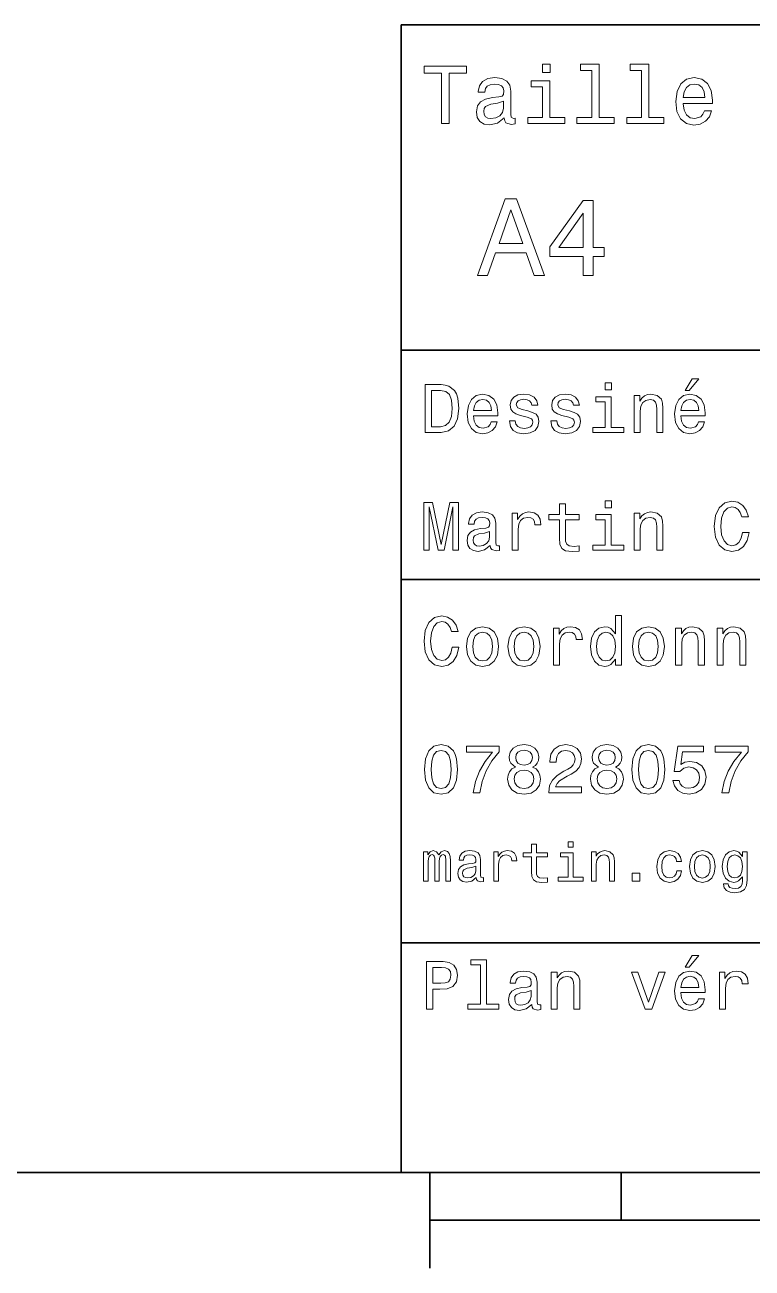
# Model space of a CAD drawing. Extents: x 0 to 297, y 0 to 210.
# Drawn here: x 77.3 to 115.4, y 5 to 70 of the extents above; entities that cross this region are included whole.
import ezdxf

# ---------------------------------------------------------------- set-up
doc = ezdxf.new("R2010")
doc.units = 0

msp = doc.modelspace()

# ---------------------------------------------------------------- linework, layer by layer
at = {"color": 7, "lineweight": 35}
for p, q in [((97, 10), (97, 70)), ((97, 70), (287, 70)), ((97, 53), (162, 53)), ((97, 41), (162, 41)), ((97, 22), (162, 22)), ((10, 10), (287, 10)), ((97, 10), (287, 10)), ((98.5, 10), (98.5, 5)), ((108.5, 10), (108.5, 7.5)), ((98.5, 7.5), (198.5, 7.5))]:
    msp.add_line(p, q, dxfattribs=at)
at = {"color": 7, "lineweight": 13}
for points in [[(99.102303, 64.837173), (99.5, 64.837173), (99.5, 67.47406), (100.407784, 67.47406), (100.407784, 67.837173), (98.190201, 67.837173), (98.190201, 67.47406), (99.102303, 67.47406)], [(104.786743, 67.940918), (104.384727, 67.940918), (104.384727, 67.508644), (104.786743, 67.508644)], [(106.969742, 67.621033), (106.969742, 65.157059), (106.187317, 65.157059), (106.187317, 64.837173), (108.128242, 64.837173), (108.128242, 65.157059), (107.350143, 65.157059), (107.350143, 67.940918), (106.373199, 67.940918), (106.373199, 67.621033)], [(109.572044, 67.621033), (109.572044, 65.157059), (108.789627, 65.157059), (108.789627, 64.837173), (110.730545, 64.837173), (110.730545, 65.157059), (109.952454, 65.157059), (109.952454, 67.940918), (108.975502, 67.940918), (108.975502, 67.621033)], [(102.387611, 65.139771), (102.387611, 65.126801), (102.409225, 64.979828), (102.47406, 64.876076), (102.746399, 64.793945), (102.958214, 64.828529), (102.958214, 65.122475), (102.867432, 65.109505), (102.746399, 65.165703), (102.724785, 65.338615), (102.724785, 66.540344), (102.672913, 66.84726), (102.521614, 67.0634), (102.257927, 67.193085), (101.886169, 67.240631), (101.523056, 67.188759), (101.255043, 67.041786), (101.086456, 66.812675), (101.030258, 66.510086), (101.030258, 66.484146), (101.371758, 66.484146), (101.402016, 66.665703), (101.497116, 66.795387), (101.65274, 66.873199), (101.873199, 66.903458), (102.085014, 66.881844), (102.236313, 66.817001), (102.327087, 66.704605), (102.357346, 66.548988), (102.340057, 66.367432), (102.270897, 66.276657), (102.097984, 66.233429), (101.773773, 66.198845), (101.402016, 66.121033), (101.138329, 65.982704), (100.982712, 65.766571), (100.935158, 65.446686), (100.978386, 65.161385), (101.112389, 64.949562), (101.328529, 64.815559), (101.626801, 64.768013), (102.028816, 64.858788)], [(104.773773, 65.157059), (104.773773, 67.080688), (103.796829, 67.080688), (103.796829, 66.756485), (104.393372, 66.756485), (104.393372, 65.157059), (103.615273, 65.157059), (103.615273, 64.837173), (105.560516, 64.837173), (105.560516, 65.157059)], [(111.750717, 65.887604), (113.272339, 65.887604), (113.276657, 66.064842), (113.207497, 66.561958), (113.017288, 66.933716), (112.714699, 67.158501), (112.312683, 67.240631), (111.919312, 67.154175), (111.616714, 66.912102), (111.422188, 66.51873), (111.353027, 66), (111.41787, 65.4683), (111.612396, 65.079247), (111.91066, 64.837173), (112.299713, 64.755043), (112.636887, 64.811234), (112.913544, 64.958214), (113.116714, 65.191643), (113.233429, 65.502876), (112.857346, 65.502876), (112.779541, 65.329971), (112.667145, 65.200287), (112.34726, 65.096542), (112.100868, 65.144089), (111.914986, 65.295387), (111.793945, 65.541786), (111.750717, 65.874634)], [(111.750717, 66.207489), (111.798271, 66.50576), (111.914986, 66.726219), (112.092216, 66.860229), (112.325653, 66.907776), (112.554756, 66.860229), (112.731987, 66.726219), (112.840057, 66.50576), (112.878967, 66.207489)], [(102.344383, 65.649857), (102.292511, 65.425072), (102.154182, 65.252159), (101.946686, 65.139771), (101.691643, 65.100861), (101.527374, 65.122475), (101.41066, 65.191643), (101.337173, 65.312675), (101.315559, 65.481262), (101.332855, 65.632561), (101.402016, 65.740631), (101.678673, 65.861671), (102.028816, 65.913544), (102.344383, 66.017288)], [(100.982712, 56.9049), (101.51297, 56.9049), (101.933716, 58.080692), (103.530258, 58.080692), (103.951012, 56.9049), (104.492798, 56.9049), (103.028816, 60.910664), (102.440926, 60.910664)], [(106.521614, 56.9049), (107.040344, 56.9049), (107.040344, 57.896255), (107.610954, 57.896255), (107.610954, 58.357349), (107.040344, 58.357349), (107.040344, 60.818443), (106.515854, 60.818443), (104.763687, 58.403458), (104.763687, 57.896255), (106.521614, 57.896255)], [(102.118156, 58.570606), (102.734871, 60.334293), (103.351585, 58.570606)], [(105.247841, 58.357349), (106.521614, 60.149857), (106.521614, 58.357349)], [(111.84726, 50.88797), (112.059799, 50.88797), (112.560516, 51.500362), (112.207489, 51.500362)], [(99.080688, 51.190563), (98.248558, 51.190563), (98.248558, 48.690563), (99.080688, 48.690563), (99.473343, 48.769814), (99.765129, 49.011169), (99.945244, 49.40382), (100.010086, 49.940563), (99.952446, 50.488113), (99.880402, 50.70425), (99.779541, 50.877163), (99.487755, 51.111313), (99.296829, 51.168949)], [(99.055473, 50.891571), (99.329254, 50.837536), (99.516571, 50.671829), (99.628242, 50.376442), (99.664268, 49.940563), (99.624641, 49.519093), (99.51297, 49.223705), (99.322044, 49.047192), (99.055473, 48.989555), (98.583572, 48.989555), (98.583572, 50.891571)], [(107.992798, 51.27702), (107.657784, 51.27702), (107.657784, 50.916786), (107.992798, 50.916786)], [(100.784584, 49.565922), (102.052597, 49.565922), (102.056198, 49.713619), (101.998558, 50.127884), (101.840057, 50.437683), (101.587898, 50.625), (101.252884, 50.693443), (100.925072, 50.621399), (100.672913, 50.41967), (100.510803, 50.091862), (100.453171, 49.659584), (100.507202, 49.216499), (100.669312, 48.892292), (100.91787, 48.690563), (101.242073, 48.62212), (101.523056, 48.668949), (101.753601, 48.791428), (101.922913, 48.98595), (102.020172, 49.245319), (101.706772, 49.245319), (101.64193, 49.101227), (101.548271, 48.993156), (101.2817, 48.9067), (101.07637, 48.946327), (100.921471, 49.072407), (100.820602, 49.27774), (100.784584, 49.555115)], [(100.784584, 49.832493), (100.824211, 50.081055), (100.921471, 50.264771), (101.069168, 50.376442), (101.263687, 50.416069), (101.454613, 50.376442), (101.602303, 50.264771), (101.69236, 50.081055), (101.724785, 49.832493)], [(103.623199, 49.818085), (103.317001, 49.890129), (103.090057, 49.972984), (103.014412, 50.142292), (103.036026, 50.261169), (103.111671, 50.347622), (103.234146, 50.401657), (103.41066, 50.423271), (103.579971, 50.401657), (103.713257, 50.336815), (103.799713, 50.239555), (103.835732, 50.109871), (104.145531, 50.109871), (104.145531, 50.117077), (104.091499, 50.351227), (103.943802, 50.534943), (103.713257, 50.650219), (103.41066, 50.693443), (103.104469, 50.650219), (102.881126, 50.531342), (102.740631, 50.354828), (102.697403, 50.131485), (102.729828, 49.915348), (102.830688, 49.76405), (102.996399, 49.655983), (103.237755, 49.580334), (103.590775, 49.493877), (103.806915, 49.40382), (103.864555, 49.331772), (103.886169, 49.223705), (103.853745, 49.09042), (103.767288, 48.989555), (103.626801, 48.924713), (103.439484, 48.903099), (103.241356, 48.924713), (103.09726, 49.000362), (103, 49.122841), (102.960373, 49.292149), (102.654175, 49.292149), (102.704613, 49.003963), (102.852303, 48.795029), (103.086456, 48.668949), (103.41066, 48.62212), (103.749283, 48.668949), (103.997841, 48.795029), (104.149139, 48.996758), (104.203171, 49.259727), (104.163544, 49.486671), (104.051872, 49.641571), (103.868156, 49.742435)], [(105.791786, 49.818085), (105.485588, 49.890129), (105.258644, 49.972984), (105.182999, 50.142292), (105.204613, 50.261169), (105.280258, 50.347622), (105.40274, 50.401657), (105.579254, 50.423271), (105.748558, 50.401657), (105.881844, 50.336815), (105.9683, 50.239555), (106.004326, 50.109871), (106.314117, 50.109871), (106.314117, 50.117077), (106.260086, 50.351227), (106.112396, 50.534943), (105.881844, 50.650219), (105.579254, 50.693443), (105.273056, 50.650219), (105.049713, 50.531342), (104.909225, 50.354828), (104.865997, 50.131485), (104.898415, 49.915348), (104.999283, 49.76405), (105.164986, 49.655983), (105.406342, 49.580334), (105.759369, 49.493877), (105.975502, 49.40382), (106.033142, 49.331772), (106.054756, 49.223705), (106.022339, 49.09042), (105.935883, 48.989555), (105.795387, 48.924713), (105.60807, 48.903099), (105.409943, 48.924713), (105.265854, 49.000362), (105.168587, 49.122841), (105.12896, 49.292149), (104.822769, 49.292149), (104.873199, 49.003963), (105.020897, 48.795029), (105.255043, 48.668949), (105.579254, 48.62212), (105.91787, 48.668949), (106.166428, 48.795029), (106.317726, 48.996758), (106.371758, 49.259727), (106.33213, 49.486671), (106.220459, 49.641571), (106.036743, 49.742435)], [(107.981987, 48.957134), (107.981987, 50.560158), (107.16787, 50.560158), (107.16787, 50.289986), (107.664986, 50.289986), (107.664986, 48.957134), (107.016571, 48.957134), (107.016571, 48.690563), (108.637611, 48.690563), (108.637611, 48.957134)], [(109.181557, 48.690563), (109.498558, 48.690563), (109.498558, 49.807278), (109.530983, 50.063042), (109.635445, 50.250362), (109.797546, 50.365635), (110.013687, 50.408863), (110.1866, 50.372841), (110.29467, 50.275578), (110.348701, 50.113472), (110.366714, 49.897335), (110.366714, 48.690563), (110.683716, 48.690563), (110.683716, 49.962177), (110.669312, 50.217941), (110.604469, 50.430477), (110.39193, 50.625), (110.060516, 50.693443), (109.876801, 50.668228), (109.721901, 50.599785), (109.588615, 50.484512), (109.484146, 50.329613), (109.484146, 50.625), (109.181557, 50.625)], [(111.627518, 49.565922), (112.895531, 49.565922), (112.899139, 49.713619), (112.841499, 50.127884), (112.682999, 50.437683), (112.430832, 50.625), (112.095825, 50.693443), (111.768013, 50.621399), (111.515854, 50.41967), (111.353745, 50.091862), (111.296112, 49.659584), (111.350143, 49.216499), (111.512245, 48.892292), (111.760803, 48.690563), (112.085014, 48.62212), (112.365997, 48.668949), (112.596542, 48.791428), (112.765854, 48.98595), (112.863113, 49.245319), (112.549713, 49.245319), (112.484871, 49.101227), (112.391212, 48.993156), (112.124641, 48.9067), (111.919312, 48.946327), (111.764412, 49.072407), (111.663544, 49.27774), (111.627518, 49.555115)], [(111.627518, 49.832493), (111.667145, 50.081055), (111.764412, 50.264771), (111.912102, 50.376442), (112.106628, 50.416069), (112.297546, 50.376442), (112.445244, 50.264771), (112.535301, 50.081055), (112.567726, 49.832493)], [(98.183716, 42.530979), (98.461098, 42.530979), (98.461098, 44.80043), (98.929398, 42.530979), (99.239197, 42.530979), (99.703888, 44.80043), (99.703888, 42.530979), (99.984871, 42.530979), (99.984871, 45.030979), (99.545387, 45.030979), (99.084297, 42.826366), (98.626801, 45.030979), (98.183716, 45.030979)], [(105.269455, 44.130402), (105.269455, 43.161381), (105.291069, 42.84798), (105.39193, 42.631844), (105.593658, 42.505764), (105.935883, 42.462536), (106.310516, 42.480545), (106.310516, 42.754322), (106.036743, 42.732708), (105.788185, 42.761528), (105.6549, 42.851585), (105.59726, 43.00288), (105.586456, 43.215416), (105.586456, 44.130402), (106.310516, 44.130402), (106.310516, 44.400574), (105.586456, 44.400574), (105.586456, 44.966137), (105.269455, 44.966137), (105.269455, 44.400574), (104.721901, 44.400574), (104.721901, 44.130402)], [(107.992798, 45.117435), (107.657784, 45.117435), (107.657784, 44.757202), (107.992798, 44.757202)], [(114.847984, 43.460373), (114.77594, 43.15778), (114.657059, 42.941643), (114.491356, 42.808357), (114.296829, 42.765129), (114.062683, 42.829971), (113.87896, 43.024494), (113.756485, 43.341499), (113.716858, 43.780979), (113.756485, 44.216858), (113.875359, 44.537464), (114.059082, 44.731987), (114.296829, 44.80043), (114.469742, 44.764408), (114.617432, 44.663544), (114.732712, 44.501442), (114.811958, 44.278099), (115.154175, 44.278099), (115.046112, 44.620316), (114.858788, 44.879681), (114.603027, 45.041786), (114.296829, 45.099422), (113.914986, 45.009365), (113.623199, 44.757202), (113.435883, 44.342937), (113.371033, 43.780979), (113.435883, 43.219021), (113.623199, 42.804756), (113.914986, 42.548992), (114.296829, 42.462536), (114.631844, 42.530979), (114.902016, 42.721901), (115.092941, 43.035301), (115.193802, 43.460373)], [(101.656342, 42.783142), (101.656342, 42.772335), (101.674355, 42.649857), (101.728386, 42.5634), (101.95533, 42.494957), (102.131844, 42.523773), (102.131844, 42.76873), (102.056198, 42.757923), (101.95533, 42.804756), (101.937317, 42.948845), (101.937317, 43.950287), (101.894089, 44.206051), (101.768013, 44.386166), (101.548271, 44.494236), (101.238472, 44.533859), (100.935883, 44.490635), (100.71254, 44.368156), (100.572044, 44.177231), (100.525215, 43.925072), (100.525215, 43.903458), (100.809799, 43.903458), (100.835014, 44.054756), (100.914268, 44.162823), (101.043945, 44.227665), (101.227669, 44.25288), (101.404175, 44.234871), (101.530258, 44.180836), (101.605911, 44.087173), (101.631126, 43.957493), (101.616714, 43.806194), (101.559074, 43.730545), (101.414986, 43.694523), (101.144814, 43.665707), (100.835014, 43.600864), (100.615273, 43.485592), (100.485588, 43.305473), (100.445969, 43.038906), (100.481987, 42.801151), (100.593658, 42.624638), (100.773773, 42.512966), (101.022331, 42.473343), (101.357346, 42.548992)], [(102.79467, 42.530979), (103.111671, 42.530979), (103.111671, 43.636887), (103.144089, 43.903458), (103.241356, 44.094379), (103.399857, 44.209652), (103.612389, 44.249279), (103.770897, 44.224064), (103.889771, 44.152016), (103.961815, 44.029537), (103.98703, 43.863831), (104.30764, 43.863831), (104.264412, 44.155621), (104.145531, 44.364552), (103.947403, 44.490635), (103.677231, 44.533859), (103.493515, 44.505043), (103.335014, 44.432995), (103.194527, 44.310516), (103.082855, 44.144814), (103.082855, 44.465416), (102.79467, 44.465416)], [(107.981987, 42.79755), (107.981987, 44.400574), (107.16787, 44.400574), (107.16787, 44.130402), (107.664986, 44.130402), (107.664986, 42.79755), (107.016571, 42.79755), (107.016571, 42.530979), (108.637611, 42.530979), (108.637611, 42.79755)], [(109.181557, 42.530979), (109.498558, 42.530979), (109.498558, 43.647694), (109.530983, 43.903458), (109.635445, 44.090778), (109.797546, 44.206051), (110.013687, 44.249279), (110.1866, 44.213257), (110.29467, 44.115993), (110.348701, 43.953888), (110.366714, 43.737751), (110.366714, 42.530979), (110.683716, 42.530979), (110.683716, 43.802593), (110.669312, 44.058357), (110.604469, 44.270893), (110.39193, 44.465416), (110.060516, 44.533859), (109.876801, 44.508644), (109.721901, 44.440201), (109.588615, 44.324928), (109.484146, 44.170029), (109.484146, 44.465416), (109.181557, 44.465416)], [(101.620316, 43.208214), (101.577087, 43.020893), (101.461815, 42.876801), (101.288902, 42.783142), (101.07637, 42.750721), (100.939484, 42.76873), (100.842216, 42.826366), (100.780983, 42.927231), (100.76297, 43.067722), (100.777374, 43.193802), (100.835014, 43.283859), (101.065559, 43.384727), (101.357346, 43.427952), (101.620316, 43.514408)], [(99.66787, 37.460373), (99.595818, 37.15778), (99.476944, 36.941643), (99.311241, 36.808357), (99.116714, 36.765129), (98.882568, 36.829971), (98.698845, 37.024494), (98.57637, 37.341499), (98.536743, 37.780979), (98.57637, 38.216858), (98.695244, 38.537464), (98.87896, 38.731987), (99.116714, 38.80043), (99.289627, 38.764408), (99.437317, 38.663544), (99.552597, 38.501442), (99.631844, 38.278099), (99.97406, 38.278099), (99.865997, 38.620316), (99.678673, 38.879681), (99.422913, 39.041786), (99.116714, 39.099422), (98.734871, 39.009365), (98.443085, 38.757202), (98.25576, 38.342937), (98.190926, 37.780979), (98.25576, 37.219021), (98.443085, 36.804756), (98.734871, 36.548992), (99.116714, 36.462536), (99.451729, 36.530979), (99.721901, 36.721901), (99.912827, 37.035301), (100.013687, 37.460373)], [(108.201729, 36.829971), (108.201729, 36.530979), (108.51873, 36.530979), (108.51873, 39.117435), (108.20533, 39.117435), (108.20533, 38.170029), (107.963974, 38.443802), (107.816284, 38.508644), (107.646973, 38.533859), (107.340775, 38.461815), (107.103027, 38.260086), (106.948128, 37.935879), (106.894089, 37.5), (106.948128, 37.064121), (107.103027, 36.736309), (107.340775, 36.530979), (107.646973, 36.462536), (107.816284, 36.487751), (107.967575, 36.552593)], [(100.413544, 37.496399), (100.471184, 37.056915), (100.636887, 36.732708), (100.899857, 36.530979), (101.252884, 36.462536), (101.602303, 36.530979), (101.865273, 36.729107), (102.030983, 37.053314), (102.092216, 37.496399), (102.030983, 37.935879), (101.865273, 38.263687), (101.602303, 38.461815), (101.252884, 38.533859), (100.899857, 38.461815), (100.636887, 38.260086), (100.471184, 37.935879)], [(102.58213, 37.496399), (102.639771, 37.056915), (102.805473, 36.732708), (103.068443, 36.530979), (103.421471, 36.462536), (103.770897, 36.530979), (104.033859, 36.729107), (104.19957, 37.053314), (104.260803, 37.496399), (104.19957, 37.935879), (104.033859, 38.263687), (103.770897, 38.461815), (103.421471, 38.533859), (103.068443, 38.461815), (102.805473, 38.260086), (102.639771, 37.935879)], [(104.963257, 36.530979), (105.280258, 36.530979), (105.280258, 37.636887), (105.312683, 37.903458), (105.409943, 38.094379), (105.568443, 38.209652), (105.780983, 38.249279), (105.939484, 38.224064), (106.058357, 38.152016), (106.130402, 38.029537), (106.155617, 37.863831), (106.476227, 37.863831), (106.432999, 38.155621), (106.314117, 38.364552), (106.115997, 38.490635), (105.845825, 38.533859), (105.662102, 38.505043), (105.503601, 38.432995), (105.363113, 38.310516), (105.251442, 38.144814), (105.251442, 38.465416), (104.963257, 38.465416)], [(109.087898, 37.496399), (109.145531, 37.056915), (109.311241, 36.732708), (109.574203, 36.530979), (109.927231, 36.462536), (110.276657, 36.530979), (110.539627, 36.729107), (110.70533, 37.053314), (110.766571, 37.496399), (110.70533, 37.935879), (110.539627, 38.263687), (110.276657, 38.461815), (109.927231, 38.533859), (109.574203, 38.461815), (109.311241, 38.260086), (109.145531, 37.935879)], [(111.350143, 36.530979), (111.667145, 36.530979), (111.667145, 37.647694), (111.69957, 37.903458), (111.804031, 38.090778), (111.966141, 38.206051), (112.182274, 38.249279), (112.355186, 38.213257), (112.463257, 38.115993), (112.517288, 37.953888), (112.535301, 37.737751), (112.535301, 36.530979), (112.852303, 36.530979), (112.852303, 37.802593), (112.837898, 38.058357), (112.773056, 38.270893), (112.560516, 38.465416), (112.229103, 38.533859), (112.045387, 38.508644), (111.890488, 38.440201), (111.757202, 38.324928), (111.65274, 38.170029), (111.65274, 38.465416), (111.350143, 38.465416)], [(113.51873, 36.530979), (113.835732, 36.530979), (113.835732, 37.647694), (113.868156, 37.903458), (113.972626, 38.090778), (114.134727, 38.206051), (114.350861, 38.249279), (114.523773, 38.213257), (114.631844, 38.115993), (114.685883, 37.953888), (114.703888, 37.737751), (114.703888, 36.530979), (115.020889, 36.530979), (115.020889, 37.802593), (115.006485, 38.058357), (114.941643, 38.270893), (114.729111, 38.465416), (114.39769, 38.533859), (114.213974, 38.508644), (114.059082, 38.440201), (113.925789, 38.324928), (113.821327, 38.170029), (113.821327, 38.465416), (113.51873, 38.465416)], [(100.737755, 37.5), (100.770172, 37.824207), (100.87104, 38.058357), (101.033142, 38.20245), (101.252884, 38.25288), (101.469017, 38.20245), (101.631126, 38.061958), (101.731987, 37.824207), (101.768013, 37.5), (101.731987, 37.172188), (101.631126, 36.934437), (101.469017, 36.790344), (101.252884, 36.743515), (101.033142, 36.790344), (100.87104, 36.934437), (100.770172, 37.172188)], [(102.906342, 37.5), (102.938759, 37.824207), (103.039627, 38.058357), (103.201729, 38.20245), (103.421471, 38.25288), (103.637611, 38.20245), (103.799713, 38.061958), (103.900574, 37.824207), (103.9366, 37.5), (103.900574, 37.172188), (103.799713, 36.934437), (103.637611, 36.790344), (103.421471, 36.743515), (103.201729, 36.790344), (103.039627, 36.934437), (102.938759, 37.172188)], [(107.701012, 38.249279), (107.909943, 38.198845), (108.068443, 38.058357), (108.162102, 37.824207), (108.198128, 37.5), (108.162102, 37.172188), (108.068443, 36.938038), (107.909943, 36.793949), (107.701012, 36.747116), (107.502884, 36.793949), (107.351585, 36.938038), (107.250717, 37.175793), (107.2183, 37.5), (107.250717, 37.820606), (107.351585, 38.054756), (107.502884, 38.198845)], [(109.412102, 37.5), (109.444527, 37.824207), (109.545387, 38.058357), (109.707489, 38.20245), (109.927231, 38.25288), (110.143372, 38.20245), (110.305473, 38.061958), (110.406342, 37.824207), (110.44236, 37.5), (110.406342, 37.172188), (110.305473, 36.934437), (110.143372, 36.790344), (109.927231, 36.743515), (109.707489, 36.790344), (109.545387, 36.934437), (109.444527, 37.172188)], [(98.216141, 31.071325), (98.270172, 30.505762), (98.439484, 30.102304), (98.709656, 29.857347), (99.084297, 29.778097), (99.45533, 29.857347), (99.725502, 30.102304), (99.891212, 30.505762), (99.948845, 31.071325), (99.891212, 31.633286), (99.822769, 31.856628), (99.725502, 32.040344), (99.45533, 32.285301), (99.084297, 32.368156), (98.709656, 32.285301), (98.439484, 32.036743), (98.270172, 31.633286)], [(98.561958, 31.071325), (98.590775, 31.507204), (98.680832, 31.820604), (98.842941, 32.004322), (99.084297, 32.069164), (99.322044, 32.004322), (99.484146, 31.820604), (99.574211, 31.507204), (99.603027, 31.071325), (99.574211, 30.631844), (99.484146, 30.318443), (99.322044, 30.134726), (99.084297, 30.073486), (98.842941, 30.134726), (98.680832, 30.318443), (98.590775, 30.631844)], [(100.752159, 29.850143), (101.115997, 29.850143), (101.234871, 30.444523), (101.443802, 30.999279), (101.739197, 31.514408), (102.124641, 31.997118), (102.124641, 32.296108), (100.409943, 32.296108), (100.409943, 31.9683), (101.778816, 31.9683), (101.382568, 31.481987), (101.083572, 30.974062), (100.874641, 30.433718)], [(102.974785, 31.197405), (102.791069, 31.09654), (102.664986, 30.956051), (102.585732, 30.779539), (102.560516, 30.567001), (102.618156, 30.246397), (102.783859, 29.997837), (103.054031, 29.839336), (103.421471, 29.778097), (103.785301, 29.839336), (104.055473, 29.997837), (104.221184, 30.246397), (104.282417, 30.567001), (104.253601, 30.779539), (104.177956, 30.956051), (104.048271, 31.09654), (103.868156, 31.197405), (104.012245, 31.283861), (104.113113, 31.402737), (104.174355, 31.546829), (104.195969, 31.723343), (104.138329, 31.979107), (103.98703, 32.184437), (103.742073, 32.317722), (103.421471, 32.368156), (103.09726, 32.317722), (102.852303, 32.184437), (102.697403, 31.979107), (102.643372, 31.723343), (102.661385, 31.546829), (102.722626, 31.402737)], [(102.985588, 31.694523), (103.014412, 31.853025), (103.100861, 31.975504), (103.237755, 32.051151), (103.421471, 32.079971), (103.601585, 32.051151), (103.738472, 31.975504), (103.824928, 31.853025), (103.857346, 31.694523), (103.824928, 31.532419), (103.738472, 31.40634), (103.601585, 31.323486), (103.421471, 31.298271), (103.237755, 31.327089), (103.100861, 31.40634), (103.014412, 31.532419)], [(104.711098, 29.850143), (106.429398, 29.850143), (106.429398, 30.159943), (105.071327, 30.159943), (105.146973, 30.32925), (105.276657, 30.46974), (105.676514, 30.725504), (105.889053, 30.833572), (106.126801, 30.988472), (106.296112, 31.168587), (106.393372, 31.381123), (106.429398, 31.622478), (106.368156, 31.925072), (106.198845, 32.162823), (105.939484, 32.314121), (105.604469, 32.368156), (105.258644, 32.306915), (104.995674, 32.137608), (104.82637, 31.867435), (104.76873, 31.510807), (104.76873, 31.460375), (105.096542, 31.460375), (105.096542, 31.489193), (105.12896, 31.73415), (105.226227, 31.914265), (105.381126, 32.029537), (105.586456, 32.069164), (105.795387, 32.033142), (105.950287, 31.943083), (106.051155, 31.802593), (106.087173, 31.62608), (106.061958, 31.460375), (105.993515, 31.319883), (105.878242, 31.197405), (105.719742, 31.089336), (105.507202, 30.974062), (105.154182, 30.750719), (104.905617, 30.512968), (104.757927, 30.224783), (104.711098, 29.86095)], [(107.311958, 31.197405), (107.128242, 31.09654), (107.002159, 30.956051), (106.922913, 30.779539), (106.897697, 30.567001), (106.95533, 30.246397), (107.12104, 29.997837), (107.391212, 29.839336), (107.758644, 29.778097), (108.122482, 29.839336), (108.392654, 29.997837), (108.558357, 30.246397), (108.619598, 30.567001), (108.590775, 30.779539), (108.515129, 30.956051), (108.385445, 31.09654), (108.20533, 31.197405), (108.349426, 31.283861), (108.450287, 31.402737), (108.511528, 31.546829), (108.533142, 31.723343), (108.475502, 31.979107), (108.324203, 32.184437), (108.079254, 32.317722), (107.758644, 32.368156), (107.434441, 32.317722), (107.189484, 32.184437), (107.034584, 31.979107), (106.980545, 31.723343), (106.998558, 31.546829), (107.059799, 31.402737)], [(107.322769, 31.694523), (107.351585, 31.853025), (107.438042, 31.975504), (107.574928, 32.051151), (107.758644, 32.079971), (107.938759, 32.051151), (108.075645, 31.975504), (108.162102, 31.853025), (108.194527, 31.694523), (108.162102, 31.532419), (108.075645, 31.40634), (107.938759, 31.323486), (107.758644, 31.298271), (107.574928, 31.327089), (107.438042, 31.40634), (107.351585, 31.532419)], [(109.059074, 31.071325), (109.113113, 30.505762), (109.282425, 30.102304), (109.552597, 29.857347), (109.927231, 29.778097), (110.298271, 29.857347), (110.568443, 30.102304), (110.734146, 30.505762), (110.791786, 31.071325), (110.734146, 31.633286), (110.665703, 31.856628), (110.568443, 32.040344), (110.298271, 32.285301), (109.927231, 32.368156), (109.552597, 32.285301), (109.282425, 32.036743), (109.113113, 31.633286)], [(109.4049, 31.071325), (109.433716, 31.507204), (109.523773, 31.820604), (109.685883, 32.004322), (109.927231, 32.069164), (110.164986, 32.004322), (110.327087, 31.820604), (110.417145, 31.507204), (110.445969, 31.071325), (110.417145, 30.631844), (110.327087, 30.318443), (110.164986, 30.134726), (109.927231, 30.073486), (109.685883, 30.134726), (109.523773, 30.318443), (109.433716, 30.631844)], [(111.202446, 30.502161), (111.2817, 30.206772), (111.458214, 29.976225), (111.717575, 29.832132), (112.048988, 29.778097), (112.412827, 29.842939), (112.697403, 30.019451), (112.877518, 30.300432), (112.945969, 30.660662), (112.884727, 30.995676), (112.711815, 31.258644), (112.441643, 31.427954), (112.092216, 31.489193), (111.822044, 31.445965), (111.613113, 31.327089), (111.713974, 32.000721), (112.809074, 32.000721), (112.809074, 32.296108), (111.472626, 32.296108), (111.274498, 30.970461), (111.562683, 30.970461), (111.771614, 31.139769), (112.038185, 31.201008), (112.26873, 31.161383), (112.445244, 31.046108), (112.556915, 30.869596), (112.596542, 30.642651), (112.556915, 30.415705), (112.441643, 30.239193), (112.265129, 30.127522), (112.038185, 30.087896), (111.84726, 30.113111), (111.69957, 30.195965), (111.591499, 30.325647), (111.53746, 30.502161)], [(113.763687, 29.850143), (114.127518, 29.850143), (114.246399, 30.444523), (114.45533, 30.999279), (114.750717, 31.514408), (115.136169, 31.997118), (115.136169, 32.296108), (113.421471, 32.296108), (113.421471, 31.9683), (114.790344, 31.9683), (114.394089, 31.481987), (114.0951, 30.974062), (113.886169, 30.433718)], [(102.906342, 30.574207), (102.938759, 30.765129), (103.043228, 30.909222), (103.20533, 31.002882), (103.421471, 31.035301), (103.634003, 31.002882), (103.796112, 30.909222), (103.900574, 30.765129), (103.9366, 30.574207), (103.900574, 30.368876), (103.796112, 30.213976), (103.634003, 30.113111), (103.421471, 30.08069), (103.20533, 30.113111), (103.043228, 30.213976), (102.938759, 30.368876)], [(107.243515, 30.574207), (107.27594, 30.765129), (107.380402, 30.909222), (107.542511, 31.002882), (107.758644, 31.035301), (107.971184, 31.002882), (108.133286, 30.909222), (108.237755, 30.765129), (108.273773, 30.574207), (108.237755, 30.368876), (108.133286, 30.213976), (107.971184, 30.113111), (107.758644, 30.08069), (107.542511, 30.113111), (107.380402, 30.213976), (107.27594, 30.368876)], [(98.170029, 25.224785), (98.403458, 25.224785), (98.403458, 26.259367), (98.41787, 26.414986), (98.461098, 26.527378), (98.527374, 26.59366), (98.613831, 26.619598), (98.682999, 26.596542), (98.729103, 26.538906), (98.752159, 26.440924), (98.760803, 26.311241), (98.760803, 25.224785), (98.979828, 25.224785), (98.979828, 26.259367), (98.99424, 26.412106), (99.03746, 26.524496), (99.106628, 26.59366), (99.193085, 26.619598), (99.262245, 26.596542), (99.308357, 26.538906), (99.337173, 26.311241), (99.337173, 25.224785), (99.570602, 25.224785), (99.570602, 26.293949), (99.556198, 26.515852), (99.510086, 26.685881), (99.41787, 26.789627), (99.268013, 26.827091), (99.092216, 26.769453), (98.956772, 26.602306), (98.850143, 26.766571), (98.671471, 26.827091), (98.507202, 26.769453), (98.394814, 26.60807), (98.394814, 26.772335), (98.170029, 26.772335)], [(100.925072, 25.426514), (100.925072, 25.417868), (100.939484, 25.319885), (100.982712, 25.250721), (101.164268, 25.195967), (101.305473, 25.219021), (101.305473, 25.414986), (101.244957, 25.406342), (101.164268, 25.443806), (101.149857, 25.559078), (101.149857, 26.360231), (101.115273, 26.564842), (101.014412, 26.708935), (100.838615, 26.795389), (100.590775, 26.827091), (100.348701, 26.792507), (100.170029, 26.694525), (100.05764, 26.541788), (100.020172, 26.340059), (100.020172, 26.322767), (100.247841, 26.322767), (100.268013, 26.443806), (100.331413, 26.53026), (100.435158, 26.582134), (100.58213, 26.602306), (100.723343, 26.587896), (100.824203, 26.54467), (100.884727, 26.469742), (100.9049, 26.365995), (100.893372, 26.244957), (100.84726, 26.184439), (100.731987, 26.155621), (100.515854, 26.132566), (100.268013, 26.080692), (100.092216, 25.988474), (99.988472, 25.844381), (99.956772, 25.631124), (99.985588, 25.440924), (100.074928, 25.299713), (100.219017, 25.210375), (100.41787, 25.178675), (100.685883, 25.239195)], [(101.835732, 25.224785), (102.08934, 25.224785), (102.08934, 26.10951), (102.115273, 26.322767), (102.193085, 26.475506), (102.319885, 26.567724), (102.489914, 26.599424), (102.616714, 26.579252), (102.711815, 26.521614), (102.769455, 26.423632), (102.789627, 26.291067), (103.046112, 26.291067), (103.011528, 26.524496), (102.916428, 26.691643), (102.757927, 26.792507), (102.541786, 26.827091), (102.394814, 26.804035), (102.268013, 26.746399), (102.155617, 26.648417), (102.066284, 26.515852), (102.066284, 26.772335), (101.835732, 26.772335)], [(103.815559, 26.504324), (103.815559, 25.729107), (103.832855, 25.478388), (103.913544, 25.305477), (104.074928, 25.204613), (104.348701, 25.170031), (104.648415, 25.184439), (104.648415, 25.40346), (104.429398, 25.386168), (104.230545, 25.409224), (104.123917, 25.48127), (104.077812, 25.602306), (104.069168, 25.772335), (104.069168, 26.504324), (104.648415, 26.504324), (104.648415, 26.720463), (104.069168, 26.720463), (104.069168, 27.172913), (103.815559, 27.172913), (103.815559, 26.720463), (103.377518, 26.720463), (103.377518, 26.504324)], [(105.985588, 25.438042), (105.985588, 26.720463), (105.334297, 26.720463), (105.334297, 26.504324), (105.731987, 26.504324), (105.731987, 25.438042), (105.213257, 25.438042), (105.213257, 25.224785), (106.510086, 25.224785), (106.510086, 25.438042)], [(105.994232, 27.293949), (105.726227, 27.293949), (105.726227, 27.005764), (105.994232, 27.005764)], [(106.945244, 25.224785), (107.198845, 25.224785), (107.198845, 26.118156), (107.224785, 26.322767), (107.308357, 26.472624), (107.438042, 26.564842), (107.610954, 26.599424), (107.749283, 26.570606), (107.835739, 26.492796), (107.87896, 26.363113), (107.893372, 26.190203), (107.893372, 25.224785), (108.146973, 25.224785), (108.146973, 26.242077), (108.135445, 26.446688), (108.083572, 26.616716), (107.913544, 26.772335), (107.648415, 26.827091), (107.501442, 26.806917), (107.377518, 26.752163), (107.270889, 26.659943), (107.187317, 26.536024), (107.187317, 26.772335), (106.945244, 26.772335)], [(111.400574, 26.259367), (111.651299, 26.259367), (111.599426, 26.489914), (111.475502, 26.671471), (111.282417, 26.783863), (111.0317, 26.827091), (110.755043, 26.769453), (110.54467, 26.60807), (110.412102, 26.345821), (110.365997, 25.994238), (110.409225, 25.645535), (110.538902, 25.386168), (110.743515, 25.224785), (111.023056, 25.170031), (111.270889, 25.213257), (111.463974, 25.334295), (111.596542, 25.524496), (111.654175, 25.778099), (111.412102, 25.778099), (111.368874, 25.616716), (111.288185, 25.495678), (111.172913, 25.42075), (111.0317, 25.397696), (110.855911, 25.43516), (110.729103, 25.550434), (110.651299, 25.737753), (110.625359, 26.002882), (110.651299, 26.262249), (110.731987, 26.449568), (110.861671, 26.564842), (111.0317, 26.605188), (111.181557, 26.579252), (111.293945, 26.51297), (111.368874, 26.40346)], [(112.074928, 25.99712), (112.121033, 25.645535), (112.253601, 25.386168), (112.463974, 25.224785), (112.746399, 25.170031), (113.02594, 25.224785), (113.236313, 25.383286), (113.368874, 25.642653), (113.41787, 25.99712), (113.368874, 26.348703), (113.236313, 26.610952), (113.02594, 26.769453), (112.746399, 26.827091), (112.463974, 26.769453), (112.253601, 26.60807), (112.121033, 26.348703)], [(115.08934, 25.293949), (115.08934, 26.772335), (114.84726, 26.772335), (114.84726, 26.521614), (114.648415, 26.749281), (114.527374, 26.806917), (114.39193, 26.827091), (114.146973, 26.769453), (113.956772, 26.60807), (113.832855, 26.348703), (113.789627, 26), (113.832855, 25.648417), (113.956772, 25.38905), (114.146973, 25.224785), (114.39193, 25.170031), (114.530258, 25.190203), (114.645531, 25.242075), (114.84726, 25.461096), (114.84726, 25.242075), (114.824203, 25.069166), (114.760803, 24.945246), (114.639771, 24.873199), (114.458214, 24.847263), (114.299713, 24.864553), (114.187317, 24.907782), (114.121033, 24.98271), (114.100861, 25.083574), (113.855904, 25.083574), (113.855904, 25.072046), (113.893372, 24.887609), (114.008644, 24.749281), (114.193085, 24.659943), (114.443802, 24.628242), (114.743515, 24.671471), (114.94236, 24.792509), (115.054756, 25.002882)], [(100.896255, 25.766571), (100.861671, 25.616716), (100.769455, 25.501442), (100.631126, 25.426514), (100.461098, 25.400578), (100.351585, 25.414986), (100.273773, 25.461096), (100.224785, 25.541788), (100.210373, 25.654181), (100.221901, 25.755045), (100.268013, 25.827091), (100.452446, 25.907782), (100.685883, 25.942364), (100.896255, 26.011528)], [(112.33429, 26), (112.360229, 26.259367), (112.440918, 26.446688), (112.570602, 26.56196), (112.746399, 26.602306), (112.919312, 26.56196), (113.048988, 26.449568), (113.129684, 26.259367), (113.158501, 26), (113.129684, 25.737753), (113.048988, 25.547552), (112.919312, 25.432278), (112.746399, 25.394814), (112.570602, 25.432278), (112.440918, 25.547552), (112.360229, 25.737753)], [(114.051872, 26), (114.077805, 26.256485), (114.155617, 26.446688), (114.276657, 26.559078), (114.438042, 26.599424), (114.60807, 26.559078), (114.734871, 26.446688), (114.812683, 26.256485), (114.841499, 26), (114.812683, 25.737753), (114.734871, 25.550434), (114.60807, 25.43516), (114.438042, 25.397696), (114.276657, 25.43516), (114.155617, 25.550434), (114.077805, 25.740635)], [(109.077812, 25.224785), (109.475502, 25.224785), (109.475502, 25.654181), (109.077812, 25.654181)], [(98.324211, 18.530979), (98.655617, 18.530979), (98.655617, 19.586454), (99.023056, 19.586454), (99.394089, 19.604465), (99.689484, 19.730547), (99.880402, 19.975504), (99.945244, 20.310518), (99.894814, 20.620316), (99.750717, 20.847261), (99.51297, 20.98415), (99.188759, 21.030979), (98.324211, 21.030979)], [(101.137611, 20.850864), (101.137611, 18.79755), (100.485588, 18.79755), (100.485588, 18.530979), (102.103027, 18.530979), (102.103027, 18.79755), (101.454613, 18.79755), (101.454613, 21.117435), (100.640488, 21.117435), (100.640488, 20.850864)], [(111.84726, 20.728386), (112.059799, 20.728386), (112.560516, 21.340778), (112.207489, 21.340778)], [(99.098701, 20.724783), (99.314842, 20.703169), (99.473343, 20.634726), (99.567001, 20.508644), (99.599426, 20.310518), (99.5634, 20.101583), (99.466141, 19.975504), (99.30043, 19.910662), (99.073486, 19.892651), (98.655617, 19.892651), (98.655617, 20.724783)], [(103.824928, 18.78314), (103.824928, 18.772333), (103.842941, 18.649855), (103.896973, 18.5634), (104.123917, 18.494957), (104.30043, 18.523775), (104.30043, 18.768732), (104.224785, 18.757925), (104.123917, 18.804754), (104.105911, 18.948847), (104.105911, 19.950287), (104.062683, 20.206051), (103.9366, 20.386166), (103.716858, 20.494236), (103.407059, 20.533861), (103.104469, 20.490633), (102.881126, 20.368155), (102.740631, 20.177233), (102.693802, 19.925072), (102.693802, 19.903458), (102.978386, 19.903458), (103.003601, 20.054754), (103.082855, 20.162823), (103.21254, 20.227665), (103.396255, 20.252882), (103.572769, 20.234869), (103.698845, 20.180836), (103.774498, 20.087175), (103.799713, 19.957493), (103.785301, 19.806194), (103.727669, 19.730547), (103.583572, 19.694523), (103.3134, 19.665705), (103.003601, 19.600864), (102.783859, 19.48559), (102.654175, 19.305475), (102.614555, 19.038904), (102.650574, 18.801151), (102.762245, 18.62464), (102.94236, 18.512968), (103.190926, 18.473343), (103.52594, 18.54899)], [(104.844383, 18.530979), (105.161385, 18.530979), (105.161385, 19.647694), (105.193802, 19.903458), (105.298271, 20.090778), (105.460373, 20.206051), (105.676514, 20.249279), (105.849426, 20.213255), (105.957489, 20.115993), (106.011528, 19.95389), (106.029541, 19.737751), (106.029541, 18.530979), (106.346542, 18.530979), (106.346542, 19.802593), (106.33213, 20.058357), (106.267288, 20.270893), (106.054756, 20.465418), (105.723343, 20.533861), (105.539627, 20.508644), (105.384727, 20.440201), (105.251442, 20.324926), (105.146973, 20.170029), (105.146973, 20.465418), (104.844383, 20.465418)], [(109.761528, 18.530979), (110.096542, 18.530979), (110.802597, 20.465418), (110.474785, 20.465418), (109.930832, 18.905619), (109.376083, 20.465418), (109.04467, 20.465418)], [(111.627518, 19.40634), (112.895531, 19.40634), (112.899139, 19.554033), (112.841499, 19.9683), (112.682999, 20.278097), (112.430832, 20.465418), (112.095825, 20.533861), (111.768013, 20.461815), (111.515854, 20.260086), (111.353745, 19.932276), (111.296112, 19.5), (111.350143, 19.056915), (111.512245, 18.732708), (111.760803, 18.530979), (112.085014, 18.462536), (112.365997, 18.509365), (112.596542, 18.631844), (112.765854, 18.826368), (112.863113, 19.085733), (112.549713, 19.085733), (112.484871, 18.941643), (112.391212, 18.833572), (112.124641, 18.747118), (111.919312, 18.786743), (111.764412, 18.912823), (111.663544, 19.118155), (111.627518, 19.395533)], [(111.627518, 19.672911), (111.667145, 19.921469), (111.764412, 20.105186), (111.912102, 20.216858), (112.106628, 20.256483), (112.297546, 20.216858), (112.445244, 20.105186), (112.535301, 19.921469), (112.567726, 19.672911)], [(113.637604, 18.530979), (113.954613, 18.530979), (113.954613, 19.636887), (113.98703, 19.903458), (114.08429, 20.094379), (114.242798, 20.209654), (114.45533, 20.249279), (114.613831, 20.224062), (114.732712, 20.152016), (114.804756, 20.029537), (114.829971, 19.863832), (115.150574, 19.863832), (115.107346, 20.155619), (114.988472, 20.364553), (114.790344, 20.490633), (114.520172, 20.533861), (114.336456, 20.505043), (114.177956, 20.432997), (114.03746, 20.310518), (113.925789, 20.144812), (113.925789, 20.465418), (113.637604, 20.465418)], [(103.788902, 19.208212), (103.745674, 19.020893), (103.630402, 18.876801), (103.457489, 18.78314), (103.244957, 18.750719), (103.10807, 18.768732), (103.010803, 18.826368), (102.94957, 18.927233), (102.931557, 19.067722), (102.945969, 19.193804), (103.003601, 19.283861), (103.234146, 19.384726), (103.52594, 19.427954), (103.788902, 19.514408)]]:
    msp.add_lwpolyline(points, close=True, dxfattribs=at)

doc.saveas('drawing.dxf')
